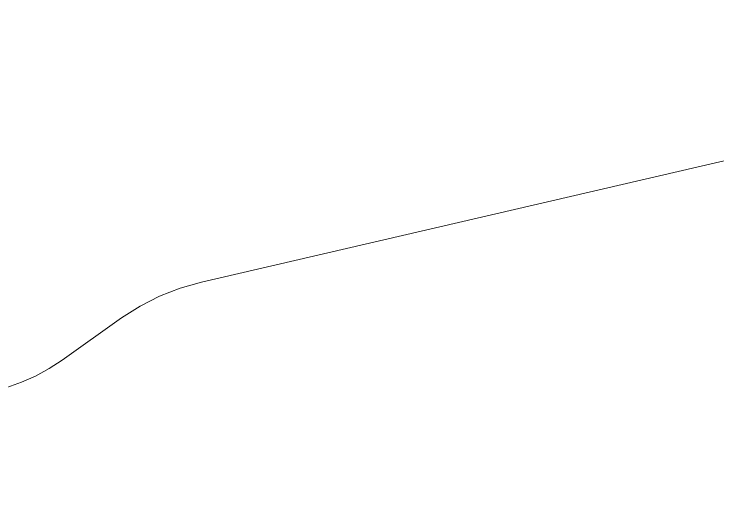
# Model space of a CAD drawing. Extents: x 2498567 to 2501210, y 7092229 to 7094464.
# Drawn here: x 2499548.706 to 2499552.515, y 7093074.136 to 7093076.844 of the extents above; entities that cross this region are included whole.
import ezdxf

# ---------------------------------------------------------------- set-up
doc = ezdxf.new("R2010")
doc.units = 0
doc.header["$MEASUREMENT"] = 0
doc.linetypes.add('HIDDEN', pattern=[0.375, 0.25, -0.125])
doc.layers.add('GRID', color=254, linetype='HIDDEN')
doc.layers.add('Level 31', color=254, linetype='Continuous', lineweight=0)

msp = doc.modelspace()

# ---------------------------------------------------------------- linework, layer by layer
at = {"layer": 'GRID', "color": 252, "linetype": 'HIDDEN', "lineweight": 0, "ltscale": 35}
msp.add_line((2499222.437, 7093774.8011), (2499743.5841, 7092657.1278), dxfattribs=at)
at = {"layer": 'Level 31', "color": 35, "linetype": 'Continuous', "lineweight": 13}
for p, q in [((2499554.0349, 7093076.3933), (2499549.7195, 7093075.3923)), ((2499549.7195, 7093075.3923), (2499549.6042, 7093075.3597)), ((2499549.6042, 7093075.3597), (2499549.4937, 7093075.3164)), ((2499549.4937, 7093075.3164), (2499549.388, 7093075.2625)), ((2499549.388, 7093075.2625), (2499549.2871, 7093075.1979)), ((2499549.2871, 7093075.1979), (2499548.9654, 7093074.9695)), ((2499548.9654, 7093074.9695), (2499548.8949, 7093074.9235)), ((2499548.8949, 7093074.9235), (2499548.8216, 7093074.8834)), ((2499548.8216, 7093074.8834), (2499548.7453, 7093074.8493)), ((2499548.7453, 7093074.8493), (2499548.6661, 7093074.821))]:
    msp.add_line(p, q, dxfattribs=at)

doc.saveas('drawing.dxf')
